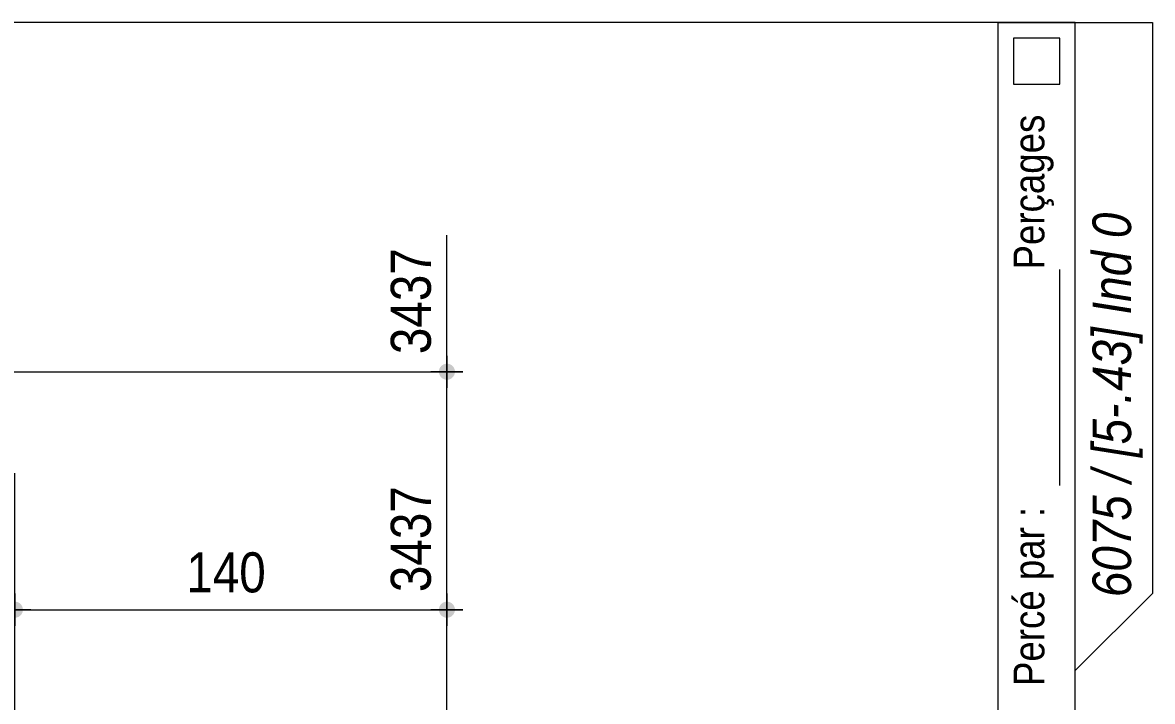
# Model space of a CAD drawing. Header units: millimetres. Extents: x 2 to 287, y 5 to 195.
# Drawn here: x 213.8 to 287, y 151 to 195 of the extents above; entities that cross this region are included whole.
import ezdxf

# ---------------------------------------------------------------- set-up
doc = ezdxf.new("R2010")
doc.units = ezdxf.units.MM
for name, color, linetype, lineweight in [('Autre type objet', 1, 'Continuous', 0), ('Cotation', 7, 'Continuous', 0), ('Feuille dessin', 5, 'Continuous', 0)]:
    doc.layers.add(name, color=color, linetype=linetype, lineweight=lineweight)
doc.styles.add('ARIAL', font='ARIAL.TTF')
doc.styles.add('ARIAL_ITALIC', font='ARIALI.TTF')

# ---------------------------------------------------------------- blocks, each defined once
blk = doc.blocks.new('*A5')
at = {"layer": 'Feuille dessin', "linetype": 'Continuous', "lineweight": 0}
for p, q in [((282, 195), (5, 195)), ((282, 5), (282, 195))]:
    blk.add_line(p, q, dxfattribs=at)
blk = doc.blocks.new('*A6')
at = {"layer": 'Autre type objet', "linetype": 'Continuous', "lineweight": 0}
for p, q in [((277, 42), (277, 195)), ((277, 195), (287, 195)), ((282, 42), (282, 195)), ((287, 195), (287, 158)), ((278, 194), (278, 191)), ((281, 194), (278, 194)), ((281, 191), (281, 194)), ((278, 191), (281, 191)), ((281, 165), (281, 179)), ((287, 158), (282, 153))]:
    blk.add_line(p, q, dxfattribs=at)
at = {"layer": 'Autre type objet', "width": 0.85}
for s, height, style, p in [('Perçages', 2, 'ARIAL', (280, 179)), ('6075 / [5-.43] Ind 0', 2.5, 'ARIAL_ITALIC', (285.619109, 157.760245)), ('Percé par :', 2, 'ARIAL', (280, 152))]:
    blk.add_text(s, height=height, rotation=90, dxfattribs=dict(at, style=style)).set_placement(p)
blk = doc.blocks.new('*A19')
at = {"layer": 'Cotation'}
for points in [[(213.254, 156.428), (213.229, 156.43), (213.204, 156.433), (213.179, 156.437), (213.154, 156.443), (213.129, 156.45), (213.105, 156.458), (213.081, 156.467), (213.058, 156.477), (213.035, 156.489), (213.013, 156.501), (212.991, 156.515), (212.97, 156.529), (212.95, 156.545), (212.931, 156.562), (212.912, 156.579), (212.895, 156.598), (212.878, 156.617), (212.862, 156.637), (212.848, 156.658), (212.834, 156.68), (212.821, 156.702), (212.81, 156.725), (212.8, 156.748), (212.79, 156.772), (212.782, 156.796), (212.776, 156.821), (212.77, 156.846), (212.766, 156.871), (212.763, 156.896), (212.761, 156.922), (212.76, 156.947), (212.761, 156.973), (212.763, 156.998), (212.766, 157.023), (212.77, 157.049), (212.776, 157.073), (212.782, 157.098), (212.79, 157.122), (212.8, 157.146), (212.81, 157.169), (212.821, 157.192), (212.834, 157.214), (212.848, 157.236), (212.862, 157.257), (212.878, 157.277), (212.895, 157.296), (212.912, 157.315), (212.931, 157.332), (212.95, 157.349), (212.97, 157.365), (212.991, 157.379), (213.013, 157.393), (213.035, 157.406), (213.058, 157.417), (213.081, 157.428), (213.105, 157.437), (213.129, 157.445), (213.154, 157.452), (213.179, 157.457), (213.204, 157.461), (213.229, 157.465), (213.254, 157.466), (213.28, 157.467), (213.306, 157.466), (213.331, 157.465), (213.356, 157.461), (213.381, 157.457), (213.406, 157.452), (213.431, 157.445), (213.455, 157.437), (213.479, 157.428), (213.502, 157.417), (213.525, 157.406), (213.547, 157.393), (213.569, 157.379), (213.59, 157.365), (213.61, 157.349), (213.629, 157.332), (213.648, 157.315), (213.665, 157.296), (213.682, 157.277), (213.698, 157.257), (213.712, 157.236), (213.726, 157.214), (213.739, 157.192), (213.75, 157.169), (213.76, 157.146), (213.77, 157.122), (213.778, 157.098), (213.784, 157.073), (213.79, 157.049), (213.794, 157.023), (213.797, 156.998), (213.799, 156.973), (213.8, 156.947), (213.799, 156.922), (213.797, 156.896), (213.794, 156.871), (213.79, 156.846), (213.784, 156.821), (213.778, 156.796), (213.77, 156.772), (213.76, 156.748), (213.75, 156.725), (213.739, 156.702), (213.726, 156.68), (213.712, 156.658), (213.698, 156.637), (213.682, 156.617), (213.665, 156.598), (213.648, 156.579), (213.629, 156.562), (213.61, 156.545), (213.59, 156.529), (213.569, 156.515), (213.547, 156.501), (213.525, 156.489), (213.502, 156.477), (213.479, 156.467), (213.455, 156.458), (213.431, 156.45), (213.406, 156.443), (213.381, 156.437), (213.356, 156.433), (213.331, 156.43), (213.306, 156.428), (213.28, 156.427)], [(241.254, 156.428), (241.229, 156.43), (241.204, 156.433), (241.179, 156.437), (241.154, 156.443), (241.129, 156.45), (241.105, 156.458), (241.081, 156.467), (241.058, 156.477), (241.035, 156.489), (241.013, 156.501), (240.991, 156.515), (240.97, 156.529), (240.95, 156.545), (240.931, 156.562), (240.912, 156.579), (240.895, 156.598), (240.878, 156.617), (240.862, 156.637), (240.848, 156.658), (240.834, 156.68), (240.821, 156.702), (240.81, 156.725), (240.8, 156.748), (240.79, 156.772), (240.782, 156.796), (240.776, 156.821), (240.77, 156.846), (240.766, 156.871), (240.763, 156.896), (240.761, 156.922), (240.76, 156.947), (240.761, 156.973), (240.763, 156.998), (240.766, 157.023), (240.77, 157.049), (240.776, 157.073), (240.782, 157.098), (240.79, 157.122), (240.8, 157.146), (240.81, 157.169), (240.821, 157.192), (240.834, 157.214), (240.848, 157.236), (240.862, 157.257), (240.878, 157.277), (240.895, 157.296), (240.912, 157.315), (240.931, 157.332), (240.95, 157.349), (240.97, 157.365), (240.991, 157.379), (241.013, 157.393), (241.035, 157.406), (241.058, 157.417), (241.081, 157.428), (241.105, 157.437), (241.129, 157.445), (241.154, 157.452), (241.179, 157.457), (241.204, 157.461), (241.229, 157.465), (241.254, 157.466), (241.28, 157.467), (241.306, 157.466), (241.331, 157.465), (241.356, 157.461), (241.381, 157.457), (241.406, 157.452), (241.431, 157.445), (241.455, 157.437), (241.479, 157.428), (241.502, 157.417), (241.525, 157.406), (241.547, 157.393), (241.569, 157.379), (241.59, 157.365), (241.61, 157.349), (241.629, 157.332), (241.648, 157.315), (241.665, 157.296), (241.682, 157.277), (241.698, 157.257), (241.712, 157.236), (241.726, 157.214), (241.739, 157.192), (241.75, 157.169), (241.76, 157.146), (241.77, 157.122), (241.778, 157.098), (241.784, 157.073), (241.79, 157.049), (241.794, 157.023), (241.797, 156.998), (241.799, 156.973), (241.8, 156.947), (241.799, 156.922), (241.797, 156.896), (241.794, 156.871), (241.79, 156.846), (241.784, 156.821), (241.778, 156.796), (241.77, 156.772), (241.76, 156.748), (241.75, 156.725), (241.739, 156.702), (241.726, 156.68), (241.712, 156.658), (241.698, 156.637), (241.682, 156.617), (241.665, 156.598), (241.648, 156.579), (241.629, 156.562), (241.61, 156.545), (241.59, 156.529), (241.569, 156.515), (241.547, 156.501), (241.525, 156.489), (241.502, 156.477), (241.479, 156.467), (241.455, 156.458), (241.431, 156.45), (241.406, 156.443), (241.381, 156.437), (241.356, 156.433), (241.331, 156.43), (241.306, 156.428), (241.28, 156.427)]]:
    blk.add_hatch(color=256, dxfattribs=at).paths.add_polyline_path(points, flags=17)
at = {"layer": 'Cotation', "linetype": 'Continuous', "lineweight": 0}
for p, q in [((213.28, 148.417), (213.28, 165.801)), ((241.28, 142.017), (241.28, 165.801)), ((213.28, 157.987), (213.28, 155.907)), ((241.28, 157.987), (241.28, 155.907)), ((214.32, 156.947), (212.24, 156.947)), ((213.28, 156.947), (212.24, 156.947)), ((213.28, 156.947), (241.28, 156.947)), ((242.32, 156.947), (240.24, 156.947)), ((241.28, 156.947), (242.32, 156.947))]:
    blk.add_line(p, q, dxfattribs=at)
at = {"layer": 'Cotation'}
for p in [(213.28, 156.947), (241.28, 156.947)]:
    blk.add_point(p, dxfattribs=at)
at = {"layer": 'Cotation', "style": 'ARIAL', "width": 0.85}
for s, p in [('3297', (212.24, 158.087)), ('3437', (240.24, 158.087))]:
    blk.add_text(s, height=2.6, rotation=90.00021, dxfattribs=at).set_placement(p)
blk.add_text('140', height=2.6, dxfattribs=at).set_placement((224.387, 158.067))
blk = doc.blocks.new('*A21')
at = {"layer": 'Cotation'}
blk.add_hatch(color=256, dxfattribs=at).paths.add_polyline_path([(241.254, 171.852), (241.229, 171.854), (241.204, 171.857), (241.179, 171.861), (241.154, 171.867), (241.129, 171.874), (241.105, 171.882), (241.081, 171.891), (241.058, 171.901), (241.035, 171.913), (241.013, 171.925), (240.991, 171.939), (240.97, 171.954), (240.95, 171.969), (240.931, 171.986), (240.912, 172.004), (240.895, 172.022), (240.878, 172.041), (240.862, 172.061), (240.848, 172.082), (240.834, 172.104), (240.821, 172.126), (240.81, 172.149), (240.8, 172.172), (240.79, 172.196), (240.782, 172.22), (240.776, 172.245), (240.77, 172.27), (240.766, 172.295), (240.763, 172.32), (240.761, 172.346), (240.76, 172.371), (240.761, 172.397), (240.763, 172.422), (240.766, 172.448), (240.77, 172.473), (240.776, 172.498), (240.782, 172.522), (240.79, 172.546), (240.8, 172.57), (240.81, 172.594), (240.821, 172.616), (240.834, 172.639), (240.848, 172.66), (240.862, 172.681), (240.878, 172.701), (240.895, 172.72), (240.912, 172.739), (240.931, 172.757), (240.95, 172.773), (240.97, 172.789), (240.991, 172.804), (241.013, 172.817), (241.035, 172.83), (241.058, 172.841), (241.081, 172.852), (241.105, 172.861), (241.129, 172.869), (241.154, 172.876), (241.179, 172.881), (241.204, 172.886), (241.229, 172.889), (241.254, 172.891), (241.28, 172.891), (241.306, 172.891), (241.331, 172.889), (241.356, 172.886), (241.381, 172.881), (241.406, 172.876), (241.431, 172.869), (241.455, 172.861), (241.479, 172.852), (241.502, 172.841), (241.525, 172.83), (241.547, 172.817), (241.569, 172.804), (241.59, 172.789), (241.61, 172.773), (241.629, 172.757), (241.648, 172.739), (241.665, 172.72), (241.682, 172.701), (241.698, 172.681), (241.712, 172.66), (241.726, 172.639), (241.739, 172.616), (241.75, 172.594), (241.76, 172.57), (241.77, 172.546), (241.778, 172.522), (241.784, 172.498), (241.79, 172.473), (241.794, 172.448), (241.797, 172.422), (241.799, 172.397), (241.8, 172.371), (241.799, 172.346), (241.797, 172.32), (241.794, 172.295), (241.79, 172.27), (241.784, 172.245), (241.778, 172.22), (241.77, 172.196), (241.76, 172.172), (241.75, 172.149), (241.739, 172.126), (241.726, 172.104), (241.712, 172.082), (241.698, 172.061), (241.682, 172.041), (241.665, 172.022), (241.648, 172.004), (241.629, 171.986), (241.61, 171.969), (241.59, 171.954), (241.569, 171.939), (241.547, 171.925), (241.525, 171.913), (241.502, 171.901), (241.479, 171.891), (241.455, 171.882), (241.431, 171.874), (241.406, 171.867), (241.381, 171.861), (241.356, 171.857), (241.331, 171.854), (241.306, 171.852), (241.28, 171.851)], flags=17)
at = {"layer": 'Cotation', "linetype": 'Continuous', "lineweight": 0}
for p, q in [((241.28, 142.017), (241.28, 181.225)), ((241.28, 173.411), (241.28, 171.331)), ((35.68, 172.371), (241.28, 172.371)), ((242.32, 172.371), (240.24, 172.371)), ((241.28, 172.371), (242.32, 172.371))]:
    blk.add_line(p, q, dxfattribs=at)
at = {"layer": 'Cotation'}
blk.add_point((241.28, 172.371), dxfattribs=at)
at = {"layer": 'Cotation', "style": 'ARIAL', "width": 0.85}
blk.add_text('3437', height=2.6, rotation=90.00021, dxfattribs=at).set_placement((240.24, 173.511))

msp = doc.modelspace()

# ---------------------------------------------------------------- block references
at = {"lineweight": 0}
for name in ['*A5', '*A6', '*A21', '*A19']:
    msp.add_blockref(name, (0, 0), dxfattribs=at)

doc.saveas('drawing.dxf')
